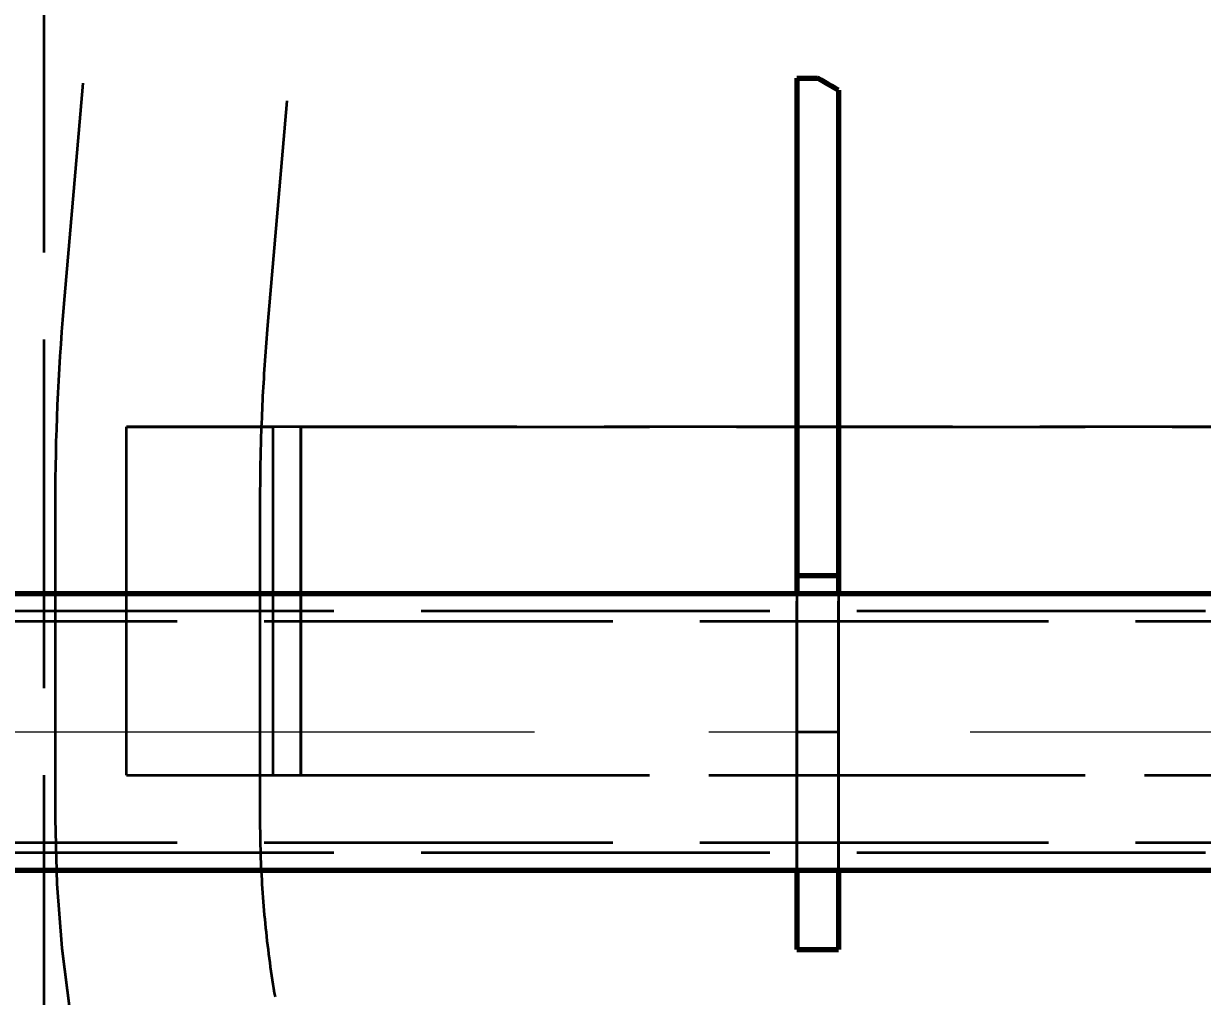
# Model space of a CAD drawing. Header units: millimetres. Extents: x 0 to 2382, y 0 to 420.
# Drawn here: x 137.24 to 150.77, y 226.96 to 238.13 of the extents above; entities that cross this region are included whole.
import ezdxf

# ---------------------------------------------------------------- set-up
doc = ezdxf.new("R2010")
doc.units = ezdxf.units.MM
doc.linetypes.add('IRAM-E-TRAZOS', pattern=[5, 4, -1])
doc.linetypes.add('IRAM-F-TRAZO-PUNTO', pattern=[20, 15, -2, 1, -2])
for name, color, linetype, lineweight in [('01-VISIBLE', 7, 'CONTINUOUS', 70), ('02-OCULTA', 4, 'IRAM-E-TRAZOS', 35), ('03-EJE', 1, 'IRAM-F-TRAZO-PUNTO', 18), ('04-COTA', 3, 'CONTINUOUS', 18)]:
    doc.layers.add(name, color=color, linetype=linetype, lineweight=lineweight)
doc.styles.add('ISO3098', font='isocpeur.ttf')
doc.dimstyles.new('FLAMA-IRAM', dxfattribs={"dimtxt": 3.5, "dimasz": 3.5, "dimexe": 2, "dimexo": 1.5, "dimgap": 1, "dimtad": 1, "dimdec": 1, "dimtxsty": 'ISO3098', "dimblk": 'IRAM_FLECHA', "dimblk1": 'IRAM_FLECHA', "dimblk2": 'IRAM_FLECHA', "dimcen": 2.5, "dimclrd": 256, "dimclre": 256, "dimclrt": 256, "dimazin": 3, "dimtfac": 1, "dimtmove": 0, "dimatfit": 3, "dimlwd": 18, "dimlwe": 18})

# ---------------------------------------------------------------- blocks, each defined once
blk = doc.blocks.new('IRAM_FLECHA')
blk.add_solid([(0, 0), (-1, 0.125), (-1, -0.125)])

msp = doc.modelspace()

# ---------------------------------------------------------------- linework, layer by layer
at = {"layer": '01-VISIBLE'}
for p, q in [((146.113, 237.5), (146.113, 231.794)), ((146.113, 237.5), (146.35, 237.5)), ((146.588, 237.364), (146.588, 231.794)), ((146.113, 231.794), (146.113, 231.587)), ((146.113, 231.794), (146.588, 231.794)), ((146.588, 231.794), (146.588, 231.587)), ((131.8, 231.587), (181.2, 231.587)), ((131.8, 228.412), (181.2, 228.412)), ((146.113, 228.412), (146.113, 227.5)), ((146.588, 228.412), (146.588, 227.5)), ((146.113, 227.5), (146.588, 227.5))]:
    msp.add_line(p, q, dxfattribs=at)
msp.add_lwpolyline([(146.588, 237.364), (146.548, 237.387), (146.508, 237.409), (146.469, 237.432), (146.429, 237.454), (146.389, 237.477), (146.35, 237.5)], dxfattribs=at)
at = {"layer": '02-OCULTA'}
for p, q in [((137.475, 225.5), (137.475, 315.5)), ((140.483, 267.333), (137.696, 234.868)), ((140.483, 267.333), (137.696, 234.868)), ((140.483, 267.333), (137.696, 234.868)), ((140.483, 267.333), (137.696, 234.868)), ((142.824, 267.132), (140.037, 234.667)), ((142.824, 267.132), (140.037, 234.667)), ((142.824, 267.132), (140.037, 234.667)), ((142.824, 267.132), (140.037, 234.667)), ((146.113, 227.5), (146.113, 237.5)), ((146.588, 227.5), (146.588, 237.364)), ((140.42, 233.5), (138.42, 233.5)), ((138.42, 233.5), (140.1, 233.5)), ((138.42, 229.5), (138.42, 233.5)), ((138.42, 229.5), (138.42, 233.5)), ((140.1, 229.5), (140.1, 233.5)), ((140.1, 229.5), (140.1, 233.5)), ((172.9, 233.5), (140.1, 233.5)), ((140.42, 233.5), (172.58, 233.5)), ((140.42, 229.5), (140.42, 233.5)), ((140.42, 233.5), (140.42, 229.5)), ((137.6, 232.629), (137.6, 229)), ((137.6, 232.629), (137.6, 229)), ((137.6, 232.629), (137.6, 229)), ((137.6, 232.629), (137.6, 229)), ((139.95, 232.629), (139.95, 229)), ((139.95, 232.629), (139.95, 229)), ((139.95, 232.629), (139.95, 229)), ((139.95, 232.629), (139.95, 229)), ((146.113, 231.587), (146.113, 230)), ((146.588, 231.587), (146.588, 230)), ((131.8, 231.387), (181.2, 231.387)), ((125, 231.27), (188, 231.27)), ((146.113, 230), (146.113, 228.412)), ((146.113, 230), (146.588, 230)), ((146.588, 230), (146.588, 228.412)), ((138.42, 229.5), (140.42, 229.5)), ((138.42, 229.5), (140.1, 229.5)), ((140.1, 229.5), (172.9, 229.5)), ((140.42, 229.5), (172.58, 229.5)), ((125, 228.73), (188, 228.73)), ((131.8, 228.612), (181.2, 228.612))]:
    msp.add_line(p, q, dxfattribs=at)
for points in [[(146.113, 237.5), (146.152, 237.5), (146.192, 237.5), (146.231, 237.5), (146.271, 237.5), (146.31, 237.5), (146.35, 237.5)], [(140.037, 234.667), (140.033, 234.616), (140.029, 234.565), (140.025, 234.514), (140.021, 234.463), (140.017, 234.412), (140.013, 234.362), (140.009, 234.311), (140.006, 234.26), (140.002, 234.209), (139.999, 234.158), (139.996, 234.107), (139.993, 234.056), (139.99, 234.005), (139.987, 233.954), (139.984, 233.903), (139.981, 233.853), (139.979, 233.802), (139.976, 233.751), (139.974, 233.7), (139.972, 233.649), (139.97, 233.598), (139.968, 233.547), (139.966, 233.496), (139.964, 233.445), (139.962, 233.394), (139.961, 233.343), (139.959, 233.292), (139.958, 233.241), (139.957, 233.19), (139.955, 233.139), (139.954, 233.088), (139.953, 233.037), (139.953, 232.986), (139.952, 232.935), (139.951, 232.884), (139.951, 232.833), (139.95, 232.782), (139.95, 232.731), (139.95, 232.68), (139.95, 232.629)], [(140.037, 234.667), (140.033, 234.616), (140.029, 234.565), (140.025, 234.514), (140.021, 234.463), (140.017, 234.412), (140.013, 234.362), (140.009, 234.311), (140.006, 234.26), (140.002, 234.209), (139.999, 234.158), (139.996, 234.107), (139.993, 234.056), (139.99, 234.005), (139.987, 233.954), (139.984, 233.903), (139.981, 233.853), (139.979, 233.802), (139.976, 233.751), (139.974, 233.7), (139.972, 233.649), (139.97, 233.598), (139.968, 233.547), (139.966, 233.496), (139.964, 233.445), (139.962, 233.394), (139.961, 233.343), (139.959, 233.292), (139.958, 233.241), (139.957, 233.19), (139.955, 233.139), (139.954, 233.088), (139.953, 233.037), (139.953, 232.986), (139.952, 232.935), (139.951, 232.884), (139.951, 232.833), (139.95, 232.782), (139.95, 232.731), (139.95, 232.68), (139.95, 232.629)], [(140.037, 234.667), (140.033, 234.616), (140.029, 234.565), (140.025, 234.514), (140.021, 234.463), (140.017, 234.412), (140.013, 234.362), (140.009, 234.311), (140.006, 234.26), (140.002, 234.209), (139.999, 234.158), (139.996, 234.107), (139.993, 234.056), (139.99, 234.005), (139.987, 233.954), (139.984, 233.903), (139.981, 233.853), (139.979, 233.802), (139.976, 233.751), (139.974, 233.7), (139.972, 233.649), (139.97, 233.598), (139.968, 233.547), (139.966, 233.496), (139.964, 233.445), (139.962, 233.394), (139.961, 233.343), (139.959, 233.292), (139.958, 233.241), (139.957, 233.19), (139.955, 233.139), (139.954, 233.088), (139.953, 233.037), (139.953, 232.986), (139.952, 232.935), (139.951, 232.884), (139.951, 232.833), (139.95, 232.782), (139.95, 232.731), (139.95, 232.68), (139.95, 232.629)], [(140.037, 234.667), (140.033, 234.616), (140.029, 234.565), (140.025, 234.514), (140.021, 234.463), (140.017, 234.412), (140.013, 234.362), (140.009, 234.311), (140.006, 234.26), (140.002, 234.209), (139.999, 234.158), (139.996, 234.107), (139.993, 234.056), (139.99, 234.005), (139.987, 233.954), (139.984, 233.903), (139.981, 233.853), (139.979, 233.802), (139.976, 233.751), (139.974, 233.7), (139.972, 233.649), (139.97, 233.598), (139.968, 233.547), (139.966, 233.496), (139.964, 233.445), (139.962, 233.394), (139.961, 233.343), (139.959, 233.292), (139.958, 233.241), (139.957, 233.19), (139.955, 233.139), (139.954, 233.088), (139.953, 233.037), (139.953, 232.986), (139.952, 232.935), (139.951, 232.884), (139.951, 232.833), (139.95, 232.782), (139.95, 232.731), (139.95, 232.68), (139.95, 232.629)], [(139.95, 229), (139.95, 228.95), (139.95, 228.9), (139.951, 228.85), (139.952, 228.8), (139.953, 228.75), (139.954, 228.699), (139.955, 228.649), (139.957, 228.599), (139.958, 228.549), (139.96, 228.499), (139.962, 228.449), (139.965, 228.399), (139.967, 228.349), (139.97, 228.299), (139.973, 228.249), (139.976, 228.199), (139.98, 228.149), (139.983, 228.099), (139.987, 228.049), (139.991, 227.999), (139.996, 227.949), (140, 227.899), (140.005, 227.85), (140.009, 227.8), (140.014, 227.75), (140.02, 227.7), (140.025, 227.65), (140.031, 227.601), (140.037, 227.551), (140.043, 227.501), (140.049, 227.451), (140.056, 227.402), (140.062, 227.352), (140.069, 227.302), (140.076, 227.253), (140.084, 227.203), (140.091, 227.154), (140.099, 227.104), (140.107, 227.055), (140.115, 227.005), (140.123, 226.956)], [(139.95, 229), (139.95, 228.95), (139.95, 228.9), (139.951, 228.85), (139.952, 228.8), (139.953, 228.75), (139.954, 228.699), (139.955, 228.649), (139.957, 228.599), (139.958, 228.549), (139.96, 228.499), (139.962, 228.449), (139.965, 228.399), (139.967, 228.349), (139.97, 228.299), (139.973, 228.249), (139.976, 228.199), (139.98, 228.149), (139.983, 228.099), (139.987, 228.049), (139.991, 227.999), (139.996, 227.949), (140, 227.899), (140.005, 227.85), (140.009, 227.8), (140.014, 227.75), (140.02, 227.7), (140.025, 227.65), (140.031, 227.601), (140.037, 227.551), (140.043, 227.501), (140.049, 227.451), (140.056, 227.402), (140.062, 227.352), (140.069, 227.302), (140.076, 227.253), (140.084, 227.203), (140.091, 227.154), (140.099, 227.104), (140.107, 227.055), (140.115, 227.005), (140.123, 226.956)], [(139.95, 229), (139.95, 228.95), (139.95, 228.9), (139.951, 228.85), (139.952, 228.8), (139.953, 228.75), (139.954, 228.699), (139.955, 228.649), (139.957, 228.599), (139.958, 228.549), (139.96, 228.499), (139.962, 228.449), (139.965, 228.399), (139.967, 228.349), (139.97, 228.299), (139.973, 228.249), (139.976, 228.199), (139.98, 228.149), (139.983, 228.099), (139.987, 228.049), (139.991, 227.999), (139.996, 227.949), (140, 227.899), (140.005, 227.85), (140.009, 227.8), (140.014, 227.75), (140.02, 227.7), (140.025, 227.65), (140.031, 227.601), (140.037, 227.551), (140.043, 227.501), (140.049, 227.451), (140.056, 227.402), (140.062, 227.352), (140.069, 227.302), (140.076, 227.253), (140.084, 227.203), (140.091, 227.154), (140.099, 227.104), (140.107, 227.055), (140.115, 227.005), (140.123, 226.956)], [(139.95, 229), (139.95, 228.95), (139.95, 228.9), (139.951, 228.85), (139.952, 228.8), (139.953, 228.75), (139.954, 228.699), (139.955, 228.649), (139.957, 228.599), (139.958, 228.549), (139.96, 228.499), (139.962, 228.449), (139.965, 228.399), (139.967, 228.349), (139.97, 228.299), (139.973, 228.249), (139.976, 228.199), (139.98, 228.149), (139.983, 228.099), (139.987, 228.049), (139.991, 227.999), (139.996, 227.949), (140, 227.899), (140.005, 227.85), (140.009, 227.8), (140.014, 227.75), (140.02, 227.7), (140.025, 227.65), (140.031, 227.601), (140.037, 227.551), (140.043, 227.501), (140.049, 227.451), (140.056, 227.402), (140.062, 227.352), (140.069, 227.302), (140.076, 227.253), (140.084, 227.203), (140.091, 227.154), (140.099, 227.104), (140.107, 227.055), (140.115, 227.005), (140.123, 226.956)], [(146.113, 227.5), (146.165, 227.5), (146.218, 227.5), (146.271, 227.5), (146.324, 227.5), (146.376, 227.5), (146.429, 227.5), (146.482, 227.5), (146.535, 227.5), (146.588, 227.5)]]:
    msp.add_lwpolyline(points, dxfattribs=at)
for centre, radius, start, end in [((163.775, 232.629), 26.175, 175.0939, 180), ((163.775, 232.629), 26.175, 175.0939, 180), ((163.775, 232.629), 26.175, 175.0939, 180), ((163.775, 232.629), 26.175, 175.0939, 180), ((152.1, 229), 14.5, 180, -90), ((152.1, 229), 14.5, 180, -90), ((152.1, 229), 14.5, 180, -90), ((152.1, 229), 14.5, 180, -90)]:
    msp.add_arc(centre, radius, start, end, dxfattribs=at)
at = {"layer": '03-EJE'}
msp.add_line((128.1, 230), (184.9, 230), dxfattribs=at)

# ---------------------------------------------------------------- dimensions: what is measured, and where the dimension line sits
at = {"layer": '04-COTA'}
msp.add_linear_dim(base=(113, 210), p1=(137, 210), p2=(153.5, 331.738), angle=90, dimstyle='FLAMA-IRAM', override={"dimlfac": 10}, dxfattribs=at).render()

doc.saveas('drawing.dxf')
